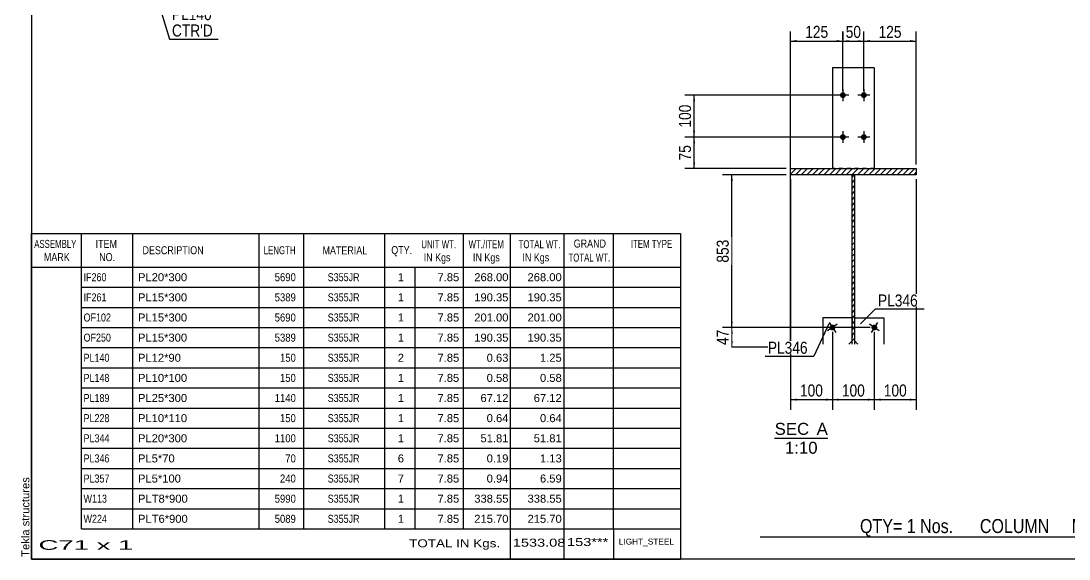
# Model space of a CAD drawing. Header units: millimetres. Extents: x -328 to 85, y -150 to 137.
# Drawn here: x -327.9 to -77.8, y -149.7 to -21.4 of the extents above; entities that cross this region are included whole.
import ezdxf

# ---------------------------------------------------------------- set-up
doc = ezdxf.new("R2010")
doc.units = ezdxf.units.MM
doc.linetypes.add('DXK_LINE_DOT1', pattern=[1.8814, 0.9407, -0.9407])
doc.styles.add('Arial', font='ARIAL.TTF', dxfattribs={"height": 0.2})
doc.styles.add('Arial Narrow', font='ARIALN.TTF', dxfattribs={"height": 0.2})

# ---------------------------------------------------------------- blocks, each defined once
blk = doc.blocks.new('Unknown-622305895-1210')
at = {"color": 5, "linetype": 'Continuous'}
for p, q in [((-325.42, 137.32), (-325.42, -149.68)), ((-325.42, -149.68), (84.58, -149.68))]:
    blk.add_line(p, q, dxfattribs=at)
at = {"color": 174, "linetype": 'Continuous', "style": 'Arial'}
blk.add_text('Tekla structures', height=1.9102, rotation=90, dxfattribs=at).set_placement((-325.92, -149.18))
blk = doc.blocks.new('Unknown-622305895-12 - 2129')
at = {"color": 1, "linetype": 'Continuous'}
blk.add_line((-148.08, -120.86), (-135.39, -120.86), dxfattribs=at)
at = {"color": 0, "linetype": 'Continuous'}
for points in [[(-139.86, -120.11), (-139.86, -117.11), (-148.08, -117.11), (-148.08, -120.11)], [(-135.39, -120.11), (-135.39, -117.11), (-138.06, -117.11), (-138.06, -120.11)], [(-137.85, -124.61), (-137.85, -121.61), (-145.63, -121.61), (-145.63, -124.61)]]:
    blk.add_wipeout(points, dxfattribs=at)
at = {"color": 136, "linetype": 'Continuous', "style": 'Arial'}
for s, height, p in [('SEC', 2.865, (-148.08, -120.11)), ('A', 2.87, (-138.06, -120.11)), ('1:10', 2.865, (-145.63, -124.61))]:
    blk.add_text(s, height=height, dxfattribs=at).set_placement(p)
blk = doc.blocks.new('Bolt-622305895-2132 - 2129')
at = {"linetype": 'Continuous'}
blk.add_hatch(color=3, dxfattribs=at).paths.add_polyline_path([(-123.71, -94.89, -1), (-124.88, -94.12, -1)])
at = {"color": 3, "linetype": 'Continuous'}
for p, q in [((-123.13, -95.28), (-125.46, -93.73)), ((-123.52, -93.34), (-125.07, -95.67))]:
    blk.add_line(p, q, dxfattribs=at)
blk = doc.blocks.new('Bolt-622305895-2133 - 2129')
at = {"linetype": 'Continuous'}
blk.add_hatch(color=3, dxfattribs=at).paths.add_polyline_path([(-133.71, -94.12, -1), (-134.88, -94.89, -1)])
at = {"color": 3, "linetype": 'Continuous'}
for p, q in [((-133.13, -93.73), (-135.46, -95.28)), ((-135.07, -93.34), (-133.52, -95.67))]:
    blk.add_line(p, q, dxfattribs=at)
blk = doc.blocks.new('Bolt-622305895-2143 - 2129')
at = {"linetype": 'Continuous'}
for points in [[(-131.1, -39.11, -1), (-132.5, -39.11, -1)], [(-126.1, -39.11, -1), (-127.5, -39.11, -1)], [(-131.1, -49.11, -1), (-132.5, -49.11, -1)], [(-126.1, -49.11, -1), (-127.5, -49.11, -1)]]:
    blk.add_hatch(color=3, dxfattribs=at).paths.add_polyline_path(points)
at = {"color": 3, "linetype": 'Continuous'}
for p, q in [((-130.4, -39.11), (-133.2, -39.11)), ((-131.8, -37.71), (-131.8, -40.51)), ((-125.4, -39.11), (-128.2, -39.11)), ((-126.8, -37.71), (-126.8, -40.51)), ((-130.4, -49.11), (-133.2, -49.11)), ((-131.8, -47.71), (-131.8, -50.51)), ((-125.4, -49.11), (-128.2, -49.11)), ((-126.8, -47.71), (-126.8, -50.51))]:
    blk.add_line(p, q, dxfattribs=at)
blk = doc.blocks.new('Part-622305895-2169 - 2129')
at = {"color": 2, "linetype": 'Continuous'}
for p, q in [((-129, -92.21), (-122, -92.21)), ((-122, -92.21), (-122, -98.47)), ((-129, -97.71), (-128.23, -98.47))]:
    blk.add_line(p, q, dxfattribs=at)
at = {"color": 7, "linetype": 'DXK_LINE_DOT1'}
blk.add_line((-129, -92.21), (-129, -97.71), dxfattribs=at)
blk = doc.blocks.new('Part-622305895-2174 - 2129')
at = {"color": 2, "linetype": 'Continuous'}
for p, q in [((-129.6, -92.21), (-136.6, -92.21)), ((-136.6, -92.21), (-136.6, -98.47)), ((-129.6, -97.71), (-130.36, -98.47))]:
    blk.add_line(p, q, dxfattribs=at)
at = {"color": 7, "linetype": 'DXK_LINE_DOT1'}
blk.add_line((-129.6, -92.21), (-129.6, -97.71), dxfattribs=at)
blk = doc.blocks.new('Part-622305895-2186 - 2129')
at = {"color": 2, "linetype": 'Continuous'}
for p, q in [((-124.3, -32.61), (-134.3, -32.61)), ((-134.3, -32.61), (-134.3, -56.61)), ((-124.3, -32.61), (-124.3, -56.61))]:
    blk.add_line(p, q, dxfattribs=at)
at = {"color": 7, "linetype": 'DXK_LINE_DOT1'}
blk.add_line((-124.3, -56.61), (-134.3, -56.61), dxfattribs=at)
blk = doc.blocks.new('Part-622305895-2192 - 2129')
at = {"linetype": 'Continuous'}
h = blk.add_hatch(dxfattribs=at)
h.set_pattern_fill('', scale=0.3, style=0, pattern_type=0)
h.set_pattern_definition([(45, (-128.997, -98.4722), (-0.67352, 0.67352), [])])
h.paths.add_polyline_path([(-129.6, -98.47), (-129, -98.47), (-129, -58.11), (-129.6, -58.11)])
at = {"color": 2, "linetype": 'Continuous'}
for p, q in [((-129.6, -58.11), (-129, -58.11)), ((-129.6, -75.11), (-129.6, -58.11)), ((-129, -58.11), (-129, -75.11)), ((-129.6, -98.47), (-129.6, -75.21)), ((-129, -75.21), (-129, -98.47))]:
    blk.add_line(p, q, dxfattribs=at)
blk = doc.blocks.new('Part-622305895-2194 - 2129')
at = {"linetype": 'Continuous'}
h = blk.add_hatch(dxfattribs=at)
h.set_pattern_fill('', scale=0.3, style=0, pattern_type=0)
h.set_pattern_definition([(45, (-144.297, -56.6076), (-0.67352, 0.67352), [])])
h.paths.add_polyline_path([(-114.3, -56.61), (-144.3, -56.61), (-144.3, -58.11), (-114.3, -58.11)])
at = {"color": 2, "linetype": 'Continuous'}
for p, q in [((-144.3, -56.61), (-114.3, -56.61)), ((-144.3, -58.11), (-144.3, -56.61)), ((-114.3, -56.61), (-114.3, -58.11)), ((-114.3, -58.11), (-144.3, -58.11))]:
    blk.add_line(p, q, dxfattribs=at)
blk = doc.blocks.new('StraightDimension-622305895-2271 - 2129')
at = {"linetype": 'Continuous'}
for points in [[(-122.8, -111.96), (-124.3, -111.71), (-122.8, -111.46)], [(-115.8, -111.46), (-114.3, -111.71), (-115.8, -111.96)]]:
    blk.add_hatch(color=7, dxfattribs=at).paths.add_polyline_path(points)
at = {"color": 7, "linetype": 'Continuous'}
for p, q in [((-114.3, -59.11), (-114.3, -114.11)), ((-124.3, -95.51), (-124.3, -114.11)), ((-124.3, -111.71), (-114.3, -111.71))]:
    blk.add_line(p, q, dxfattribs=at)
at = {"color": 0}
blk.add_wipeout([(-115.95, -111.56), (-115.95, -107.36), (-122.64, -107.36), (-122.64, -111.56)], dxfattribs=at)
at = {"color": 3, "style": 'Arial Narrow'}
blk.add_text('100', height=2.863, dxfattribs=at).set_placement((-122.04, -110.96))
blk = doc.blocks.new('StraightDimension-622305895-2233 - 2129')
at = {"linetype": 'Continuous'}
for points in [[(-142.8, -111.96), (-144.3, -111.71), (-142.8, -111.46)], [(-135.8, -111.46), (-134.3, -111.71), (-135.8, -111.96)]]:
    blk.add_hatch(color=7, dxfattribs=at).paths.add_polyline_path(points)
at = {"color": 7, "linetype": 'Continuous'}
for p, q in [((-144.3, -59.11), (-144.3, -114.11)), ((-134.3, -95.51), (-134.3, -114.11)), ((-144.3, -111.71), (-134.3, -111.71))]:
    blk.add_line(p, q, dxfattribs=at)
at = {"color": 0}
blk.add_wipeout([(-135.95, -111.56), (-135.95, -107.36), (-142.64, -107.36), (-142.64, -111.56)], dxfattribs=at)
at = {"color": 3, "style": 'Arial Narrow'}
blk.add_text('100', height=2.863, dxfattribs=at).set_placement((-142.04, -110.96))
blk = doc.blocks.new('StraightDimension-622305895-2298 - 2129')
at = {"linetype": 'Continuous'}
for points in [[(-167.55, -40.61), (-167.3, -39.11), (-167.05, -40.61)], [(-167.05, -47.61), (-167.3, -49.11), (-167.55, -47.61)]]:
    blk.add_hatch(color=7, dxfattribs=at).paths.add_polyline_path(points)
at = {"color": 7, "linetype": 'Continuous'}
for p, q in [((-132.8, -39.11), (-169.55, -39.11)), ((-167.3, -49.11), (-167.3, -39.11)), ((-132.8, -49.11), (-169.55, -49.11))]:
    blk.add_line(p, q, dxfattribs=at)
at = {"color": 0}
blk.add_wipeout([(-167.45, -40.77), (-171.65, -40.77), (-171.65, -47.45), (-167.45, -47.45)], dxfattribs=at)
at = {"color": 3, "style": 'Arial Narrow'}
blk.add_text('100', height=2.863, rotation=90.0002, dxfattribs=at).set_placement((-168.05, -46.85))
blk = doc.blocks.new('StraightDimension-622305895-2309 - 2129')
at = {"linetype": 'Continuous'}
for points in [[(-158.55, -96.01), (-158.3, -94.51), (-158.05, -96.01)], [(-158.05, -97.71), (-158.3, -99.21), (-158.55, -97.71)]]:
    blk.add_hatch(color=7, dxfattribs=at).paths.add_polyline_path(points)
at = {"color": 7, "linetype": 'Continuous'}
for p, q in [((-125.3, -94.51), (-160.55, -94.51)), ((-158.3, -99.21), (-158.3, -94.51)), ((-145.3, -99.21), (-160.55, -99.21))]:
    blk.add_line(p, q, dxfattribs=at)
at = {"color": 0}
blk.add_wipeout([(-158.45, -94.43), (-162.65, -94.43), (-162.65, -99.29), (-158.45, -99.29)], dxfattribs=at)
at = {"color": 3, "style": 'Arial Narrow'}
blk.add_text('47', height=2.863, rotation=90.0002, dxfattribs=at).set_placement((-159.05, -98.69))
blk = doc.blocks.new('StraightDimension-622305895-3118 - 2129')
at = {"linetype": 'Continuous'}
for points in [[(-130.3, -26.46), (-131.8, -26.21), (-130.3, -25.96)], [(-128.3, -25.96), (-126.8, -26.21), (-128.3, -26.46)]]:
    blk.add_hatch(color=7, dxfattribs=at).paths.add_polyline_path(points)
at = {"color": 7, "linetype": 'Continuous'}
for p, q in [((-131.8, -38.11), (-131.8, -23.96)), ((-126.8, -38.11), (-126.8, -23.96)), ((-131.8, -26.21), (-126.8, -26.21))]:
    blk.add_line(p, q, dxfattribs=at)
at = {"color": 0}
blk.add_wipeout([(-126.87, -26.06), (-126.87, -21.86), (-131.73, -21.86), (-131.73, -26.06)], dxfattribs=at)
at = {"color": 3, "style": 'Arial Narrow'}
blk.add_text('50', height=2.863, dxfattribs=at).set_placement((-131.13, -25.46))
blk = doc.blocks.new('StraightDimension-622305895-2249 - 2129')
at = {"linetype": 'Continuous'}
for points in [[(-132.8, -111.96), (-134.3, -111.71), (-132.8, -111.46)], [(-125.8, -111.46), (-124.3, -111.71), (-125.8, -111.96)]]:
    blk.add_hatch(color=7, dxfattribs=at).paths.add_polyline_path(points)
at = {"color": 7, "linetype": 'Continuous'}
for p, q in [((-134.3, -95.51), (-134.3, -114.11)), ((-124.3, -95.51), (-124.3, -114.11)), ((-134.3, -111.71), (-124.3, -111.71))]:
    blk.add_line(p, q, dxfattribs=at)
at = {"color": 0}
blk.add_wipeout([(-125.95, -111.56), (-125.95, -107.36), (-132.64, -107.36), (-132.64, -111.56)], dxfattribs=at)
at = {"color": 3, "style": 'Arial Narrow'}
blk.add_text('100', height=2.863, dxfattribs=at).set_placement((-132.04, -110.96))
blk = doc.blocks.new('StraightDimension-622305895-2288 - 2129')
at = {"linetype": 'Continuous'}
for points in [[(-167.55, -50.61), (-167.3, -49.11), (-167.05, -50.61)], [(-167.05, -55.11), (-167.3, -56.61), (-167.55, -55.11)]]:
    blk.add_hatch(color=7, dxfattribs=at).paths.add_polyline_path(points)
at = {"color": 7, "linetype": 'Continuous'}
for p, q in [((-132.8, -49.11), (-169.55, -49.11)), ((-167.3, -56.61), (-167.3, -49.11)), ((-145.3, -56.61), (-169.55, -56.61))]:
    blk.add_line(p, q, dxfattribs=at)
at = {"color": 0}
blk.add_wipeout([(-167.45, -50.43), (-171.65, -50.43), (-171.65, -55.29), (-167.45, -55.29)], dxfattribs=at)
at = {"color": 3, "style": 'Arial Narrow'}
blk.add_text('75', height=2.863, rotation=90.0002, dxfattribs=at).set_placement((-168.05, -54.69))
blk = doc.blocks.new('StraightDimension-622305895-2325 - 2129')
at = {"linetype": 'Continuous'}
for points in [[(-158.55, -59.61), (-158.3, -58.11), (-158.05, -59.61)], [(-158.05, -93.01), (-158.3, -94.51), (-158.55, -93.01)]]:
    blk.add_hatch(color=7, dxfattribs=at).paths.add_polyline_path(points)
at = {"color": 7, "linetype": 'Continuous'}
for p, q in [((-145.3, -58.11), (-160.55, -58.11)), ((-158.3, -94.51), (-158.3, -58.11)), ((-125.3, -94.51), (-160.55, -94.51))]:
    blk.add_line(p, q, dxfattribs=at)
at = {"color": 0}
blk.add_wipeout([(-158.45, -72.97), (-162.65, -72.97), (-162.65, -79.65), (-158.45, -79.65)], dxfattribs=at)
at = {"color": 3, "style": 'Arial Narrow'}
blk.add_text('853', height=2.863, rotation=90.0002, dxfattribs=at).set_placement((-159.05, -79.05))
blk = doc.blocks.new('StraightDimension-622305895-3117 - 2129')
at = {"linetype": 'Continuous'}
for points in [[(-125.3, -26.46), (-126.8, -26.21), (-125.3, -25.96)], [(-115.8, -25.96), (-114.3, -26.21), (-115.8, -26.46)]]:
    blk.add_hatch(color=7, dxfattribs=at).paths.add_polyline_path(points)
at = {"color": 7, "linetype": 'Continuous'}
for p, q in [((-126.8, -38.11), (-126.8, -23.96)), ((-114.3, -55.61), (-114.3, -23.96)), ((-126.8, -26.21), (-114.3, -26.21))]:
    blk.add_line(p, q, dxfattribs=at)
at = {"color": 0}
blk.add_wipeout([(-117.2, -26.06), (-117.2, -21.86), (-123.89, -21.86), (-123.89, -26.06)], dxfattribs=at)
at = {"color": 3, "style": 'Arial Narrow'}
blk.add_text('125', height=2.863, dxfattribs=at).set_placement((-123.29, -25.46))
blk = doc.blocks.new('StraightDimension-622305895-3119 - 2129')
at = {"linetype": 'Continuous'}
for points in [[(-142.8, -26.46), (-144.3, -26.21), (-142.8, -25.96)], [(-133.3, -25.96), (-131.8, -26.21), (-133.3, -26.46)]]:
    blk.add_hatch(color=7, dxfattribs=at).paths.add_polyline_path(points)
at = {"color": 7, "linetype": 'Continuous'}
for p, q in [((-144.3, -98.21), (-144.3, -23.96)), ((-131.8, -38.11), (-131.8, -23.96)), ((-144.3, -26.21), (-131.8, -26.21))]:
    blk.add_line(p, q, dxfattribs=at)
at = {"color": 0}
blk.add_wipeout([(-134.7, -26.06), (-134.7, -21.86), (-141.39, -21.86), (-141.39, -26.06)], dxfattribs=at)
at = {"color": 3, "style": 'Arial Narrow'}
blk.add_text('125', height=2.863, dxfattribs=at).set_placement((-140.79, -25.46))
blk = doc.blocks.new('CBS_BOM-622305895-6139')
at = {"color": 7, "linetype": 'Continuous'}
for p, q in [((-325.45, -80.11), (-325.45, -72.11)), ((-325.45, -72.11), (-170.53, -72.11)), ((-313.45, -80.11), (-313.45, -72.11)), ((-301.26, -80.11), (-301.26, -72.11)), ((-271.09, -80.11), (-271.09, -72.11)), ((-260.41, -80.11), (-260.41, -72.11)), ((-241.1, -80.11), (-241.1, -72.11)), ((-222.3, -80.11), (-222.3, -72.11)), ((-211.08, -80.11), (-211.08, -72.11)), ((-198.3, -80.11), (-198.3, -72.11)), ((-186.55, -80.11), (-186.55, -72.11)), ((-170.53, -72.12), (-170.53, -80.1)), ((-325.45, -80.11), (-170.53, -80.11)), ((-325.45, -84.91), (-325.45, -80.11)), ((-313.45, -84.91), (-313.45, -80.11)), ((-301.26, -84.91), (-301.26, -80.11)), ((-271.09, -84.91), (-271.09, -80.11)), ((-260.41, -84.91), (-260.41, -80.11)), ((-241.1, -84.91), (-241.1, -80.11)), ((-233.83, -84.91), (-233.83, -80.11)), ((-222.3, -84.91), (-222.3, -80.11)), ((-211.08, -84.91), (-211.08, -80.11)), ((-198.3, -84.91), (-198.3, -80.11)), ((-186.53, -84.91), (-186.53, -80.11)), ((-170.53, -80.12), (-170.53, -84.91)), ((-325.45, -89.71), (-325.45, -84.91)), ((-313.45, -84.91), (-170.53, -84.91)), ((-313.45, -89.71), (-313.45, -84.91)), ((-301.26, -89.71), (-301.26, -84.91)), ((-271.09, -89.71), (-271.09, -84.91)), ((-260.41, -89.71), (-260.41, -84.91)), ((-241.1, -89.71), (-241.1, -84.91)), ((-233.83, -89.71), (-233.83, -84.91)), ((-222.3, -89.71), (-222.3, -84.91)), ((-211.08, -89.71), (-211.08, -84.91)), ((-198.3, -89.71), (-198.3, -84.91)), ((-186.53, -89.71), (-186.53, -84.91)), ((-170.53, -84.92), (-170.53, -89.71)), ((-325.45, -94.51), (-325.45, -89.71)), ((-313.45, -89.71), (-170.53, -89.71)), ((-313.45, -94.51), (-313.45, -89.71)), ((-301.26, -94.51), (-301.26, -89.71)), ((-271.09, -94.51), (-271.09, -89.71)), ((-260.41, -94.51), (-260.41, -89.71)), ((-241.1, -94.51), (-241.1, -89.71)), ((-233.83, -94.51), (-233.83, -89.71)), ((-222.3, -94.51), (-222.3, -89.71)), ((-211.08, -94.51), (-211.08, -89.71)), ((-198.3, -94.51), (-198.3, -89.71)), ((-186.53, -94.51), (-186.53, -89.71)), ((-170.53, -89.72), (-170.53, -94.51)), ((-325.45, -99.31), (-325.45, -94.51)), ((-313.45, -94.51), (-170.53, -94.51)), ((-313.45, -99.31), (-313.45, -94.51)), ((-301.26, -99.31), (-301.26, -94.51)), ((-271.09, -99.31), (-271.09, -94.51)), ((-260.41, -99.31), (-260.41, -94.51)), ((-241.1, -99.31), (-241.1, -94.51)), ((-233.83, -99.31), (-233.83, -94.51)), ((-222.3, -99.31), (-222.3, -94.51)), ((-211.08, -99.31), (-211.08, -94.51)), ((-198.3, -99.31), (-198.3, -94.51)), ((-186.53, -99.31), (-186.53, -94.51)), ((-170.53, -94.52), (-170.53, -99.31)), ((-325.45, -104.11), (-325.45, -99.31)), ((-313.45, -99.31), (-170.53, -99.31)), ((-313.45, -104.11), (-313.45, -99.31)), ((-301.26, -104.11), (-301.26, -99.31)), ((-271.09, -104.11), (-271.09, -99.31)), ((-260.41, -104.11), (-260.41, -99.31)), ((-241.1, -104.11), (-241.1, -99.31)), ((-233.83, -104.11), (-233.83, -99.31)), ((-222.3, -104.11), (-222.3, -99.31)), ((-211.08, -104.11), (-211.08, -99.31)), ((-198.3, -104.11), (-198.3, -99.31)), ((-186.53, -104.11), (-186.53, -99.31)), ((-170.53, -99.32), (-170.53, -104.11)), ((-325.45, -108.91), (-325.45, -104.11)), ((-313.45, -104.11), (-170.53, -104.11)), ((-313.45, -108.91), (-313.45, -104.11)), ((-301.26, -108.91), (-301.26, -104.11)), ((-271.09, -108.91), (-271.09, -104.11)), ((-260.41, -108.91), (-260.41, -104.11)), ((-241.1, -108.91), (-241.1, -104.11)), ((-233.83, -108.91), (-233.83, -104.11)), ((-222.3, -108.91), (-222.3, -104.11)), ((-211.08, -108.91), (-211.08, -104.11)), ((-198.3, -108.91), (-198.3, -104.11)), ((-186.53, -108.91), (-186.53, -104.11)), ((-170.53, -104.12), (-170.53, -108.91)), ((-325.45, -113.71), (-325.45, -108.91)), ((-313.45, -108.91), (-170.53, -108.91)), ((-313.45, -113.71), (-313.45, -108.91)), ((-301.26, -113.71), (-301.26, -108.91)), ((-271.09, -113.71), (-271.09, -108.91)), ((-260.41, -113.71), (-260.41, -108.91)), ((-241.1, -113.71), (-241.1, -108.91)), ((-233.83, -113.71), (-233.83, -108.91)), ((-222.3, -113.71), (-222.3, -108.91)), ((-211.08, -113.71), (-211.08, -108.91)), ((-198.3, -113.71), (-198.3, -108.91)), ((-186.53, -113.71), (-186.53, -108.91)), ((-170.53, -108.92), (-170.53, -113.71)), ((-325.45, -118.51), (-325.45, -113.71)), ((-313.45, -113.71), (-170.53, -113.71)), ((-313.45, -118.51), (-313.45, -113.71)), ((-301.26, -118.51), (-301.26, -113.71)), ((-271.09, -118.51), (-271.09, -113.71)), ((-260.41, -118.51), (-260.41, -113.71)), ((-241.1, -118.51), (-241.1, -113.71)), ((-233.83, -118.51), (-233.83, -113.71)), ((-222.3, -118.51), (-222.3, -113.71)), ((-211.08, -118.51), (-211.08, -113.71)), ((-198.3, -118.51), (-198.3, -113.71)), ((-186.53, -118.51), (-186.53, -113.71)), ((-170.53, -113.72), (-170.53, -118.51)), ((-325.45, -123.31), (-325.45, -118.51)), ((-313.45, -118.51), (-170.53, -118.51)), ((-313.45, -123.31), (-313.45, -118.51)), ((-301.26, -123.31), (-301.26, -118.51)), ((-271.09, -123.31), (-271.09, -118.51)), ((-260.41, -123.31), (-260.41, -118.51)), ((-241.1, -123.31), (-241.1, -118.51)), ((-233.83, -123.31), (-233.83, -118.51)), ((-222.3, -123.31), (-222.3, -118.51)), ((-211.08, -123.31), (-211.08, -118.51)), ((-198.3, -123.31), (-198.3, -118.51)), ((-186.53, -123.31), (-186.53, -118.51)), ((-170.53, -118.52), (-170.53, -123.31)), ((-325.45, -128.11), (-325.45, -123.31)), ((-313.45, -123.31), (-170.53, -123.31)), ((-313.45, -128.11), (-313.45, -123.31)), ((-301.26, -128.11), (-301.26, -123.31)), ((-271.09, -128.11), (-271.09, -123.31)), ((-260.41, -128.11), (-260.41, -123.31)), ((-241.1, -128.11), (-241.1, -123.31)), ((-233.83, -128.11), (-233.83, -123.31)), ((-222.3, -128.11), (-222.3, -123.31)), ((-211.08, -128.11), (-211.08, -123.31)), ((-198.3, -128.11), (-198.3, -123.31)), ((-186.53, -128.11), (-186.53, -123.31)), ((-170.53, -123.32), (-170.53, -128.11)), ((-325.45, -132.91), (-325.45, -128.11)), ((-313.45, -128.11), (-170.53, -128.11)), ((-313.45, -132.91), (-313.45, -128.11)), ((-301.26, -132.91), (-301.26, -128.11)), ((-271.09, -132.91), (-271.09, -128.11)), ((-260.41, -132.91), (-260.41, -128.11)), ((-241.1, -132.91), (-241.1, -128.11)), ((-233.83, -132.91), (-233.83, -128.11)), ((-222.3, -132.91), (-222.3, -128.11)), ((-211.08, -132.91), (-211.08, -128.11)), ((-198.3, -132.91), (-198.3, -128.11)), ((-186.53, -132.91), (-186.53, -128.11)), ((-170.53, -128.12), (-170.53, -132.91)), ((-325.45, -137.71), (-325.45, -132.91)), ((-313.45, -132.91), (-170.53, -132.91)), ((-313.45, -137.71), (-313.45, -132.91)), ((-301.26, -137.71), (-301.26, -132.91)), ((-271.09, -137.71), (-271.09, -132.91)), ((-260.41, -137.71), (-260.41, -132.91)), ((-241.1, -137.71), (-241.1, -132.91)), ((-233.83, -137.71), (-233.83, -132.91)), ((-222.3, -137.71), (-222.3, -132.91)), ((-211.08, -137.71), (-211.08, -132.91)), ((-198.3, -137.71), (-198.3, -132.91)), ((-186.53, -137.71), (-186.53, -132.91)), ((-170.53, -132.92), (-170.53, -137.71)), ((-325.45, -142.51), (-325.45, -137.71)), ((-313.45, -137.71), (-170.53, -137.71)), ((-313.45, -142.51), (-313.45, -137.71)), ((-301.26, -142.51), (-301.26, -137.71)), ((-271.09, -142.51), (-271.09, -137.71)), ((-260.41, -142.51), (-260.41, -137.71)), ((-241.1, -142.51), (-241.1, -137.71)), ((-233.83, -142.51), (-233.83, -137.71)), ((-222.3, -142.51), (-222.3, -137.71)), ((-211.08, -142.51), (-211.08, -137.71)), ((-198.3, -142.51), (-198.3, -137.71)), ((-186.53, -142.51), (-186.53, -137.71)), ((-170.53, -137.72), (-170.53, -142.51)), ((-325.45, -149.71), (-325.45, -142.53)), ((-313.45, -142.51), (-170.53, -142.51)), ((-211.08, -149.71), (-211.08, -142.53)), ((-198.3, -149.71), (-198.3, -142.53)), ((-186.49, -149.71), (-186.49, -142.53)), ((-170.53, -142.51), (-170.53, -149.71)), ((-325.45, -149.71), (-170.53, -149.71))]:
    blk.add_line(p, q, dxfattribs=at)
at = {"color": 3, "linetype": 'Continuous', "style": 'Arial'}
for s, height, width, p in [('ASSEMBLY', 1.91, 0.7, (-324.77, -75.54)), ('ITEM', 1.91, 0.8, (-310.12, -75.54)), ('UNIT WT.', 1.91, 0.7, (-232.41, -75.62)), ('WT./ITEM', 1.91, 0.7, (-221.11, -75.62)), ('TOTAL WT.', 1.91, 0.7, (-209.18, -75.62)), ('GRAND', 1.91, 0.8, (-196.03, -75.46)), ('ITEM TYPE', 1.91, 0.7, (-182.39, -75.53)), ('MARK', 1.91, 0.8, (-322.45, -78.68)), ('NO.', 1.91, 0.8, (-309.26, -78.68)), ('DESCRIPTION', 1.9102, 0.8, (-298.93, -77.05)), ('LENGTH', 1.91, 0.7, (-269.99, -77.05)), ('MATERIAL', 1.91, 0.8, (-255.97, -77.09)), ('QTY.', 1.91, 0.8, (-239.57, -77.01)), ('IN Kgs', 1.91, 0.8, (-231.83, -78.75)), ('IN Kgs', 1.91, 0.8, (-220.07, -78.75)), ('IN Kgs', 1.91, 0.8, (-208.28, -78.75)), ('TOTAL WT.', 1.91, 0.7, (-197.28, -78.8))]:
    blk.add_text(s, height=height, dxfattribs=dict(at, width=width)).set_placement(p)
at = {"color": 7, "linetype": 'Continuous', "style": 'Arial'}
for s, width, p in [('IF260', 0.8, (-312.99, -83.48)), ('5690', 0.85, (-267.38, -83.48)), ('S355JR', 0.8, (-254.73, -83.48)), ('IF261', 0.8, (-312.99, -88.28)), ('5389', 0.85, (-267.38, -88.28)), ('S355JR', 0.8, (-254.73, -88.28)), ('OF102', 0.8, (-312.99, -93.08)), ('5690', 0.85, (-267.38, -93.08)), ('S355JR', 0.8, (-254.73, -93.08)), ('OF250', 0.8, (-312.99, -97.88)), ('5389', 0.85, (-267.38, -97.88)), ('S355JR', 0.8, (-254.73, -97.88)), ('PL140', 0.8, (-312.99, -102.68)), ('150', 0.85, (-266.12, -102.68)), ('S355JR', 0.8, (-254.73, -102.68)), ('PL148', 0.8, (-312.99, -107.48)), ('150', 0.85, (-266.12, -107.48)), ('S355JR', 0.8, (-254.73, -107.48)), ('PL189', 0.8, (-312.99, -112.28)), ('1140', 0.85, (-267.38, -112.28)), ('S355JR', 0.8, (-254.73, -112.28)), ('PL228', 0.8, (-312.99, -117.08)), ('150', 0.85, (-266.12, -117.08)), ('S355JR', 0.8, (-254.73, -117.08)), ('PL344', 0.8, (-312.99, -121.88)), ('1100', 0.85, (-267.38, -121.88)), ('S355JR', 0.8, (-254.73, -121.88)), ('PL346', 0.8, (-312.99, -126.68)), ('70', 0.85, (-264.86, -126.68)), ('S355JR', 0.8, (-254.73, -126.68)), ('PL357', 0.8, (-312.99, -131.48)), ('240', 0.85, (-266.12, -131.48)), ('S355JR', 0.8, (-254.73, -131.48)), ('W113', 0.8, (-312.99, -136.28)), ('5990', 0.85, (-267.38, -136.28)), ('S355JR', 0.8, (-254.73, -136.28)), ('W224', 0.8, (-312.99, -141.08)), ('5089', 0.85, (-267.38, -141.08)), ('S355JR', 0.8, (-254.73, -141.08))]:
    blk.add_text(s, height=1.91, dxfattribs=dict(at, width=width)).set_placement(p)
for s, p in [('PL20*300', (-300, -83.48)), ('1', (-238.01, -83.48)), ('7.85', (-228.54, -83.48)), ('268.00', (-219.76, -83.48)), ('268.00', (-207.05, -83.48)), ('PL15*300', (-300, -88.28)), ('1', (-238.01, -88.28)), ('7.85', (-228.54, -88.28)), ('190.35', (-219.76, -88.28)), ('190.35', (-207.05, -88.28)), ('PL15*300', (-300, -93.08)), ('1', (-238.01, -93.08)), ('7.85', (-228.54, -93.08)), ('201.00', (-219.76, -93.08)), ('201.00', (-207.05, -93.08)), ('PL15*300', (-300, -97.88)), ('1', (-238.01, -97.88)), ('7.85', (-228.54, -97.88)), ('190.35', (-219.76, -97.88)), ('190.35', (-207.05, -97.88)), ('PL12*90', (-300, -102.68)), ('2', (-238.01, -102.68)), ('7.85', (-228.54, -102.68)), ('0.63', (-216.8, -102.68)), ('1.25', (-204.08, -102.68)), ('PL10*100', (-300, -107.48)), ('1', (-238.01, -107.48)), ('7.85', (-228.54, -107.48)), ('0.58', (-216.8, -107.48)), ('0.58', (-204.08, -107.48)), ('PL25*300', (-300, -112.28)), ('1', (-238.01, -112.28)), ('7.85', (-228.54, -112.28)), ('67.12', (-218.28, -112.28)), ('67.12', (-205.57, -112.28)), ('PL10*110', (-300, -117.08)), ('1', (-238.01, -117.08)), ('7.85', (-228.54, -117.08)), ('0.64', (-216.8, -117.08)), ('0.64', (-204.08, -117.08)), ('PL20*300', (-300, -121.88)), ('1', (-238.01, -121.88)), ('7.85', (-228.54, -121.88)), ('51.81', (-218.28, -121.88)), ('51.81', (-205.57, -121.88)), ('PL5*70', (-300, -126.68)), ('6', (-238.01, -126.68)), ('7.85', (-228.54, -126.68)), ('0.19', (-216.8, -126.68)), ('1.13', (-204.08, -126.68)), ('PL5*100', (-300, -131.48)), ('7', (-238.01, -131.48)), ('7.85', (-228.54, -131.48)), ('0.94', (-216.8, -131.48)), ('6.59', (-204.08, -131.48)), ('PLT8*900', (-300, -136.28)), ('1', (-238.01, -136.28)), ('7.85', (-228.54, -136.28)), ('338.55', (-219.76, -136.28)), ('338.55', (-207.05, -136.28)), ('PLT6*900', (-300, -141.08)), ('1', (-238.01, -141.08)), ('7.85', (-228.54, -141.08)), ('215.70', (-219.76, -141.08)), ('215.70', (-207.05, -141.08))]:
    blk.add_text(s, height=1.91, dxfattribs=at).set_placement(p)
at = {"color": 6, "linetype": 'Continuous', "style": 'Arial'}
for s, height, width, p in [('TOTAL IN Kgs.', 1.9102, 1.2, (-235.29, -146.92)), ('1533.08', 1.91, 1.3, (-210.56, -146.77)), ('153***', 1.91, 1.3, (-197.62, -146.61)), ('C71 x 1', 2.292, 2.05, (-323.73, -147.52))]:
    blk.add_text(s, height=height, dxfattribs=dict(at, width=width)).set_placement(p)
blk.add_text('LIGHT_STEEL', height=1.4135, dxfattribs=at).set_placement((-185.27, -146.26))
blk = doc.blocks.new('CBS_CALLOFF-622305895-6140')
at = {"color": 7, "linetype": 'Continuous'}
blk.add_line((-151.54, -144.41), (-35.31, -144.43), dxfattribs=at)
at = {"color": 3, "linetype": 'Continuous', "style": 'Arial Narrow'}
blk.add_text('QTY= 1 Nos.      COLUMN     MKD : C71', height=3.3405, dxfattribs=at).set_placement((-127.72, -143.52))
blk = doc.blocks.new('Mark-622305895-1363 - 1231')
at = {"color": 0}
blk.add_wipeout([(-282.39, -21.23), (-282.39, -18.23), (-291.9, -18.23), (-291.9, -21.23)], dxfattribs=at)
blk.add_wipeout([(-282.39, -21.23), (-282.39, -18.23), (-291.9, -18.23), (-291.9, -21.23)], dxfattribs=at)
blk.add_wipeout([(-282.14, -25.13), (-282.14, -22.13), (-291.9, -22.13), (-291.9, -25.13)], dxfattribs=at)
blk.add_wipeout([(-282.14, -25.13), (-282.14, -22.13), (-291.9, -22.13), (-291.9, -25.13)], dxfattribs=at)
at = {"color": 7, "linetype": 'Continuous'}
for p, q in [((-296.03, -14.09), (-292.5, -25.73)), ((-292.5, -25.73), (-280.89, -25.73))]:
    blk.add_line(p, q, dxfattribs=at)
at = {"color": 3, "style": 'Arial Narrow'}
blk.add_text('PL140', height=2.863, dxfattribs=at).set_placement((-291.9, -21.23))
at = {"color": 1, "style": 'Arial Narrow'}
blk.add_text("CTR'D", height=2.863, dxfattribs=at).set_placement((-291.9, -25.13))
blk = doc.blocks.new('Mark-622305895-2165 - 2129')
at = {"color": 0}
blk.add_wipeout([(-113.93, -89.5), (-113.93, -86.5), (-123.43, -86.5), (-123.43, -89.5)], dxfattribs=at)
blk.add_wipeout([(-113.93, -89.5), (-113.93, -86.5), (-123.43, -86.5), (-123.43, -89.5)], dxfattribs=at)
at = {"color": 7, "linetype": 'Continuous'}
for p, q in [((-127.57, -93.64), (-124.03, -90.1)), ((-124.03, -90.1), (-112.43, -90.1))]:
    blk.add_line(p, q, dxfattribs=at)
at = {"color": 3, "style": 'Arial Narrow'}
blk.add_text('PL346', height=2.863, dxfattribs=at).set_placement((-123.43, -89.5))
blk = doc.blocks.new('Mark-622305895-2170 - 2129')
at = {"color": 7, "linetype": 'Continuous'}
blk.add_line((-135.17, -93.64), (-138.7, -101.37), dxfattribs=at)
at = {"color": 0}
blk.add_wipeout([(-140.2, -100.77), (-140.2, -97.77), (-149.71, -97.77), (-149.71, -100.77)], dxfattribs=at)
blk.add_wipeout([(-140.2, -100.77), (-140.2, -97.77), (-149.71, -97.77), (-149.71, -100.77)], dxfattribs=at)
at = {"color": 7, "linetype": 'Continuous'}
blk.add_line((-150.31, -101.37), (-138.7, -101.37), dxfattribs=at)
at = {"color": 3, "style": 'Arial Narrow'}
blk.add_text('PL346', height=2.863, dxfattribs=at).set_placement((-149.71, -100.77))

msp = doc.modelspace()

# ---------------------------------------------------------------- block references
for name in ['Unknown-622305895-1210', 'Part-622305895-2186 - 2129', 'Bolt-622305895-2143 - 2129', 'Part-622305895-2194 - 2129', 'Part-622305895-2192 - 2129', 'CBS_BOM-622305895-6139', 'Part-622305895-2174 - 2129', 'Part-622305895-2169 - 2129', 'Bolt-622305895-2133 - 2129', 'Bolt-622305895-2132 - 2129', 'CBS_CALLOFF-622305895-6140']:
    msp.add_blockref(name, (0, 0))

# ---------------------------------------------------------------- next in the draw order: block references
for name in ['Mark-622305895-1363 - 1231', 'StraightDimension-622305895-2298 - 2129', 'StraightDimension-622305895-2233 - 2129', 'StraightDimension-622305895-2271 - 2129', 'Unknown-622305895-12 - 2129']:
    msp.add_blockref(name, (0, 0))

# ---------------------------------------------------------------- next in the draw order: block references
for name in ['StraightDimension-622305895-3118 - 2129', 'StraightDimension-622305895-2288 - 2129', 'StraightDimension-622305895-2309 - 2129']:
    msp.add_blockref(name, (0, 0))

# ---------------------------------------------------------------- next in the draw order: block references
for name in ['StraightDimension-622305895-3117 - 2129', 'StraightDimension-622305895-2249 - 2129']:
    msp.add_blockref(name, (0, 0))

# ---------------------------------------------------------------- next in the draw order: block references
msp.add_blockref('StraightDimension-622305895-2325 - 2129', (0, 0))

# ---------------------------------------------------------------- next in the draw order: block references
for name in ['StraightDimension-622305895-3119 - 2129', 'Mark-622305895-2165 - 2129']:
    msp.add_blockref(name, (0, 0))

# ---------------------------------------------------------------- next in the draw order: block references
msp.add_blockref('Mark-622305895-2170 - 2129', (0, 0))

doc.saveas('drawing.dxf')
